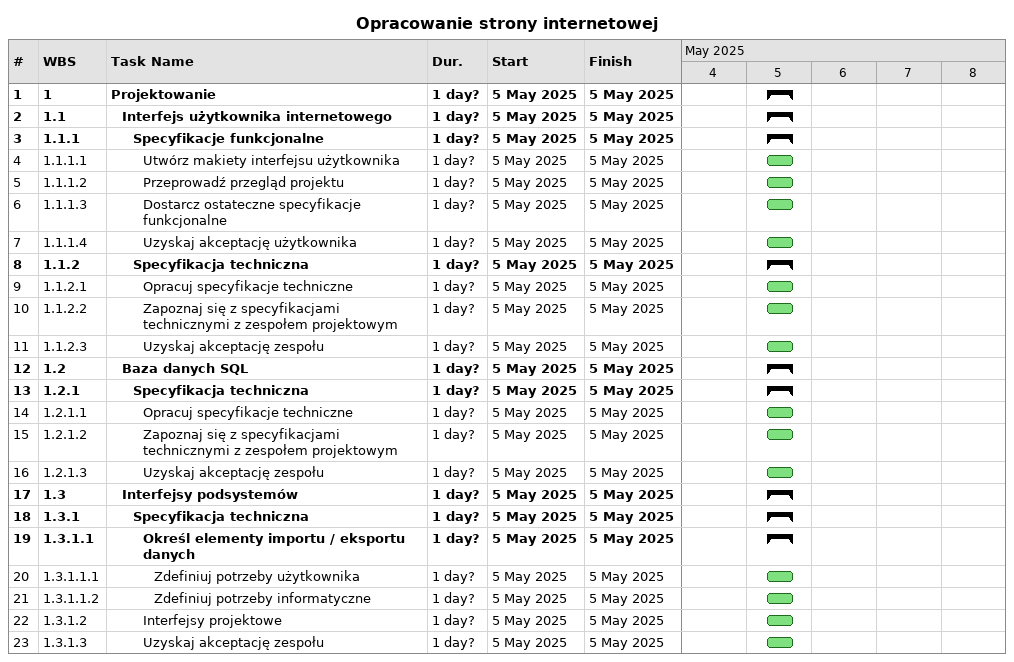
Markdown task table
Opracowanie strony internetowej

| ID | WBS | Task | Duration | Start | Finish |
|---|---|---|---|---|---|
| 1 | 1 | **Projektowanie** | 1d? | 2025-05-05 | 2025-05-05 |
| 2 | 1.1 | **Interfejs użytkownika internetowego** | 1d? | 2025-05-05 | 2025-05-05 |
| 3 | 1.1.1 | **Specyfikacje funkcjonalne** | 1d? | 2025-05-05 | 2025-05-05 |
| 4 | 1.1.1.1 | Utwórz makiety interfejsu użytkownika | 1d? | 2025-05-05 | 2025-05-05 |
| 5 | 1.1.1.2 | Przeprowadź przegląd projektu | 1d? | 2025-05-05 | 2025-05-05 |
| 6 | 1.1.1.3 | Dostarcz ostateczne specyfikacje funkcjonalne | 1d? | 2025-05-05 | 2025-05-05 |
| 7 | 1.1.1.4 | Uzyskaj akceptację użytkownika | 1d? | 2025-05-05 | 2025-05-05 |
| 8 | 1.1.2 | **Specyfikacja techniczna** | 1d? | 2025-05-05 | 2025-05-05 |
| 9 | 1.1.2.1 | Opracuj specyfikacje techniczne | 1d? | 2025-05-05 | 2025-05-05 |
| 10 | 1.1.2.2 | Zapoznaj się z specyfikacjami technicznymi z zespołem projektowym | 1d? | 2025-05-05 | 2025-05-05 |
| 11 | 1.1.2.3 | Uzyskaj akceptację zespołu | 1d? | 2025-05-05 | 2025-05-05 |
| 12 | 1.2 | **Baza danych SQL** | 1d? | 2025-05-05 | 2025-05-05 |
| 13 | 1.2.1 | **Specyfikacja techniczna** | 1d? | 2025-05-05 | 2025-05-05 |
| 14 | 1.2.1.1 | Opracuj specyfikacje techniczne | 1d? | 2025-05-05 | 2025-05-05 |
| 15 | 1.2.1.2 | Zapoznaj się z specyfikacjami technicznymi z zespołem projektowym | 1d? | 2025-05-05 | 2025-05-05 |
| 16 | 1.2.1.3 | Uzyskaj akceptację zespołu | 1d? | 2025-05-05 | 2025-05-05 |
| 17 | 1.3 | **Interfejsy podsystemów** | 1d? | 2025-05-05 | 2025-05-05 |
| 18 | 1.3.1 | **Specyfikacja techniczna** | 1d? | 2025-05-05 | 2025-05-05 |
| 19 | 1.3.1.1 | **Określ elementy importu / eksportu danych** | 1d? | 2025-05-05 | 2025-05-05 |
| 20 | 1.3.1.1.1 | Zdefiniuj potrzeby użytkownika | 1d? | 2025-05-05 | 2025-05-05 |
| 21 | 1.3.1.1.2 | Zdefiniuj potrzeby informatyczne | 1d? | 2025-05-05 | 2025-05-05 |
| 22 | 1.3.1.2 | Interfejsy projektowe | 1d? | 2025-05-05 | 2025-05-05 |
| 23 | 1.3.1.3 | Uzyskaj akceptację zespołu | 1d? | 2025-05-05 | 2025-05-05 |
